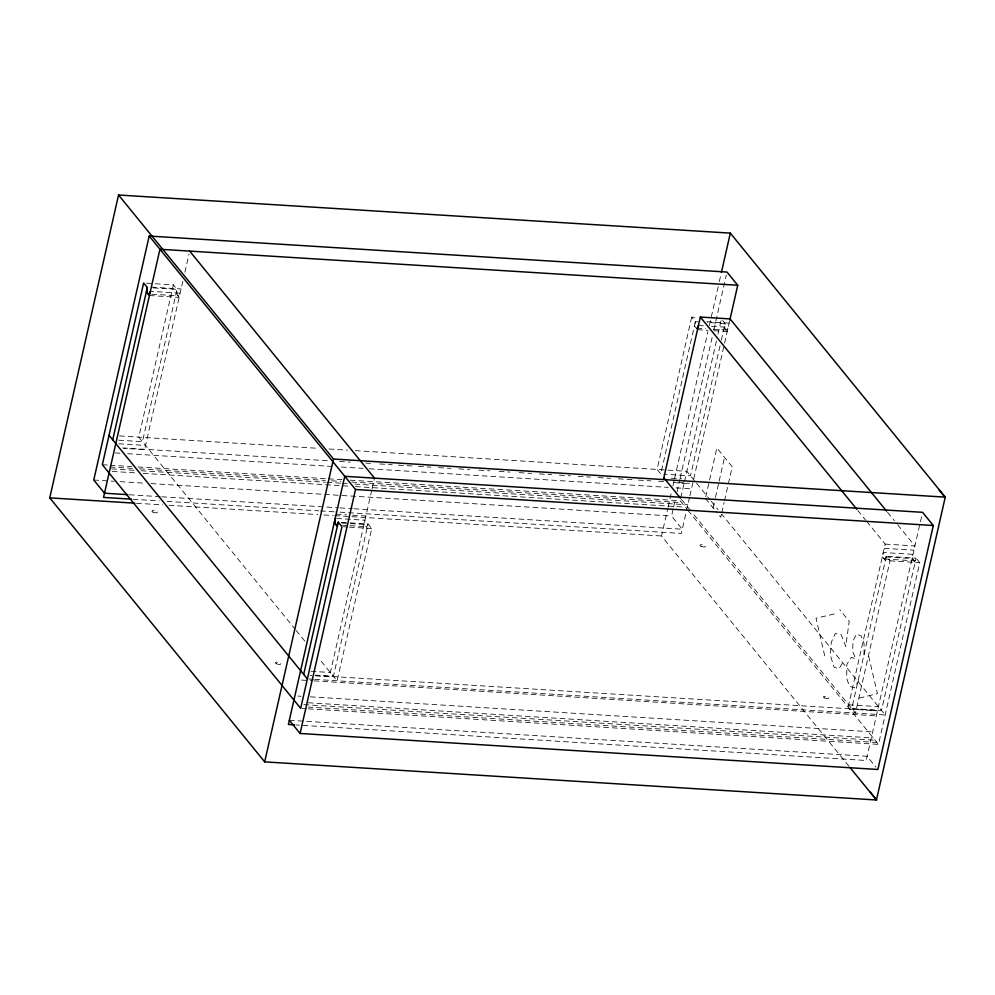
<?xml version="1.0" encoding="UTF-8"?>
<svg xmlns="http://www.w3.org/2000/svg" width="995" height="995" viewBox="0 0 995 995"><rect width="100%" height="100%" fill="white"/><g stroke="black" fill="none" stroke-linecap="round" stroke-linejoin="round"><path stroke-width="0.75" stroke-dasharray="4.97 3.73" d="M864.058 654.872L864.07 643.442L860.998 635.793L856.496 634.126L852.889 641.153L852.752 651.638L855.762 658.852L851.459 657.334L846.882 664.175L846.658 678.466L849.543 686.239L854.344 687.906L858.598 680.555M146.601 283.202L173.366 284.868L138.778 437.141L295.154 629.238M182.831 281.237L144.573 449.64L123.753 448.347M184.896 272.195L189 254.123M371.769 490.212L329.407 676.7L310.067 675.493M372.118 488.707L374.506 478.16M350.178 522.885L368.026 523.992L371.707 528.519L337.118 680.791L319.606 659.275M691.687 317.169L657.086 469.441L660.779 473.968L695.368 321.696L691.687 317.169L697.632 317.542M848.971 766.237L661.526 535.982L667.72 508.731M668.068 507.214L671.501 492.065M672.881 486.008L674.262 479.951M674.598 478.446L707.967 331.559M709.348 325.502L718.987 283.102M719.323 281.585L721.052 274.011M353.909 508.756L682.309 529.228L671.563 516.019L673.279 508.445M673.627 506.928L675.344 499.353M677.073 491.779L679.821 479.652M680.17 478.147L712.532 335.701M713.912 329.644L726.3 275.093M680.804 497.798L684.15 483.072M684.485 481.592L716.624 340.128M718.004 334.096L721.425 319.022L725.106 323.549A4.614 1.791 -86.4 0 0 725.691 329.644A4.614 1.791 -86.4 0 0 728.178 327.318L707.358 326.024M720.032 345.887L690.518 475.821L663.752 474.155M721.338 340.141L725.106 323.549L707.258 322.442M689.535 497.4L681.351 533.432L335.912 511.903M689.883 495.883L730.094 318.91M705.741 496.94L716.873 447.949L732.221 466.804L724.472 500.945M713.079 507.848L715.106 498.943M715.442 497.463L718.813 482.612M719.149 481.132L724.547 457.377M721.437 514.303L720.753 517.276L715.965 511.38M721.773 512.823L724.136 502.438M866.595 521.28L885.177 544.103L847.715 709L877.453 710.853M308.425 708.863L878.473 744.384L919.753 562.672L916.072 558.145A4.614 1.791 -86.4 0 1 913.584 560.471A4.614 1.791 -86.4 0 1 913 554.377L883.261 552.524A4.614 1.791 -86.4 0 0 883.846 558.618A4.614 1.791 -86.4 0 0 886.334 556.292L890.015 560.819L855.426 713.092L692.209 512.574M921.532 516.853L866.172 760.479L300.776 725.243M842.268 663.416L838.996 668.802L834.071 667.247L830.34 655.17L831.31 642.248L835.253 633.529L841.148 634.561L845.775 646.451L849.208 621.278L839.78 609.686M859.22 698.129L877.441 693.614L868.697 656.401M834.183 614.014L816.037 618.181L824.706 655.742M151.339 287.107L181.078 288.96M706.823 321.721L729.136 323.114M153.267 287.916L177.06 289.396A4.614 1.791 -86.4 0 0 177.632 295.49A4.614 1.791 -86.4 0 0 180.12 293.164L150.382 291.311M698.341 321.882L695.368 321.696A4.614 1.791 -86.4 0 0 695.306 326.285M698.44 325.464L705.878 325.937M151.762 294.197L178.528 295.876M696.848 328.176L705.766 328.723M713.204 329.183L726.586 330.029M149.437 295.527L179.175 297.381L176.103 293.6M697.483 329.681L707.893 330.328M713.838 330.701L727.221 331.534L724.149 327.753M119.45 435.934L318.164 448.322M328.997 448.994L347.591 450.15M355.339 450.635L686.824 471.294L695.617 482.09M118.666 440.188L142.459 441.668L177.06 289.396L173.366 284.868M118.766 443.77L145.531 445.437M671.277 478.197L681.687 478.844M122.659 447.937L330.228 460.872M339.519 461.456L350.364 462.128M365.861 463.098L370.501 463.384M379.804 463.956L392.192 464.727M398.386 465.125L412.328 465.983M418.522 466.369L430.922 467.152M438.658 467.625L451.058 468.396M458.794 468.881L469.64 469.565M478.943 470.137L489.776 470.809M499.08 471.394L509.913 472.065M519.216 472.65L531.604 473.421M539.352 473.906L551.74 474.677M559.488 475.162L570.334 475.834M578.07 476.319L590.47 477.09M598.219 477.575L610.607 478.346M618.355 478.831L632.298 479.702M638.491 480.087L650.879 480.859M658.628 481.331L664.822 481.717M678.764 482.587L689.61 483.271M673.292 482.587L689.659 483.607M115.233 452.936L119.885 453.222M127.634 453.708L332.106 466.444M341.397 467.028L363.088 468.384M369.282 468.769L668.242 487.401M675.991 487.873L691.475 488.844M102.348 464.727L108.542 465.113M110.097 465.212L131.775 466.568M137.982 466.953L326.957 478.732M328.512 478.819L342.454 479.689M350.19 480.175L680.145 500.734L686.973 509.142M110.084 467.003L133.318 468.446M139.511 468.832L325.39 480.423M331.596 480.809L340.887 481.381M351.733 482.065L681.674 502.624M111.602 468.919L134.847 470.361M141.041 470.747L325.377 482.239M326.92 482.339L340.862 483.209M342.417 483.296L347.056 483.595M354.805 484.08L687.843 504.826M112.211 471.431L136.999 472.973M143.193 473.359L349.22 486.207M355.414 486.592L685.356 507.151M93.766 480.013L113.903 481.269M120.109 481.655L144.884 483.209M151.078 483.595L323.027 494.304M324.581 494.403L671.563 516.019M129.3 494.764L160.282 496.692M161.824 496.791L338.424 507.798M339.967 507.885L352.367 508.669M885.177 544.103L914.915 545.956L895.363 521.94M132.994 499.254L159.324 500.895M167.073 501.38L318.873 510.845M320.427 510.945L334.37 511.803M336.173 514.166L346.583 514.813M352.528 515.186L365.911 516.019M884.219 548.32L913.957 550.173M136.489 503.259L162.807 504.9M169.013 505.286L317.691 514.552M323.885 514.937L333.176 515.522M334.73 515.621L661.526 535.982M336.696 518.457L364.954 520.223A4.614 1.791 -86.4 0 0 365.526 526.318A4.614 1.791 -86.4 0 0 368.026 523.992L333.424 676.264L315.589 675.145M341.26 522.325L348.698 522.785M341.695 523.034L363.996 524.427L367.068 528.196M342.641 525.211L348.586 525.584M350.066 525.671L366.421 526.691M884.742 558.991L914.48 560.844M343.449 526.753L347.914 527.039M349.407 527.126L371.707 528.519M890.015 560.819L919.753 562.672M311.025 671.289L330.352 672.496M848.673 704.783L878.411 706.649M315.228 675.468L877.528 710.517M308.923 679.025L313.574 679.324M314.806 679.398L885.164 714.945L721.947 514.427M301.609 680.082L312.455 680.754M314.01 680.854L876.309 715.903M297.978 696.065L301.087 696.264M310.378 696.836L872.677 731.885M308.239 702.756L873.262 737.967M303.898 704.634L874.717 740.218L876.558 742.469L308.438 707.072M302.231 708.477L306.883 708.763M289.346 720.268L867.13 756.275L875.923 767.083M296.137 724.957L299.234 725.156M887.54 512.326L894.381 520.733M915.114 562.349L912.054 558.581L882.304 556.727L885.376 560.496M857.789 510.472L865.613 520.087M694.41 325.9L696.711 328.736M696.6 483.296L710.281 500.099M711.189 501.219L718.091 509.701M705.405 498.42L715.007 510.211M681.451 499.366L691.226 511.38M687.955 510.335L878.473 744.384M296.137 630.444L304.93 641.253M886.334 556.292L851.745 708.564L881.483 710.418L916.072 558.145L886.334 556.292M152.931 512.102A2.774 0.983 12.8 0 0 157.347 512.375A2.774 0.983 12.8 0 0 153.752 510.534A2.774 0.983 12.8 0 0 152.931 512.102M700.977 546.255A2.774 0.983 12.8 0 0 705.393 546.529A2.774 0.983 12.8 0 0 701.811 544.688A2.774 0.983 12.8 0 0 700.977 546.255M276.349 663.715A2.774 0.983 12.8 0 0 280.764 663.988A2.774 0.983 12.8 0 0 277.17 662.16A2.774 0.983 12.8 0 0 276.349 663.715M824.407 697.868A2.774 0.983 12.8 0 0 828.823 698.142A2.774 0.983 12.8 0 0 825.228 696.313A2.774 0.983 12.8 0 0 824.407 697.868"/><path stroke-width="1.49" d="M49.75 497.861L118.554 195.008L730.33 233.128L945.25 497.139L876.446 799.992L264.67 761.871L49.75 497.861L134.934 503.171M729.82 320.116L737.73 285.254L726.984 272.058L149.2 236.051L93.766 480.013L104.512 493.221L127.746 494.664M112.721 439.815L147.322 287.543L143.628 283.015L102.348 464.727L300.689 708.378L341.969 526.666L338.288 522.139A4.614 1.791 -86.4 0 1 335.788 524.464A4.614 1.791 -86.4 0 1 335.215 518.37M264.67 761.871L333.474 459.018L118.554 195.008M303.686 674.411L338.288 522.139M294.582 724.857L288.388 724.472L344.767 476.306L922.564 512.313L933.31 525.509L877.876 769.483L300.092 733.477L355.513 489.503L149.2 236.051M663.578 478.906L700.356 317.057L730.094 318.91L886.557 511.119M721.387 272.506L730.33 233.128M737.73 285.254L159.946 249.248L103.555 497.425L131.44 499.167M333.474 459.018L945.25 497.139M355.513 489.503L933.31 525.509M939.044 489.888L945.188 497.438M700.356 317.057L856.819 509.266M663.839 477.737L680.468 498.159M870.364 792.157L876.508 799.706M849.941 767.443L876.446 799.992M189.684 251.101L374.506 478.16M146.364 291.746L149.437 295.527M334.258 522.574L337.33 526.343M109.04 435.288L307.368 678.938M289.346 720.268L300.092 733.477M150.382 291.311A4.614 1.791 -86.4 0 1 147.894 293.637A4.614 1.791 -86.4 0 1 147.322 287.543M698.44 325.464A4.614 1.791 -86.4 0 1 696.848 328.176"/></g></svg>
